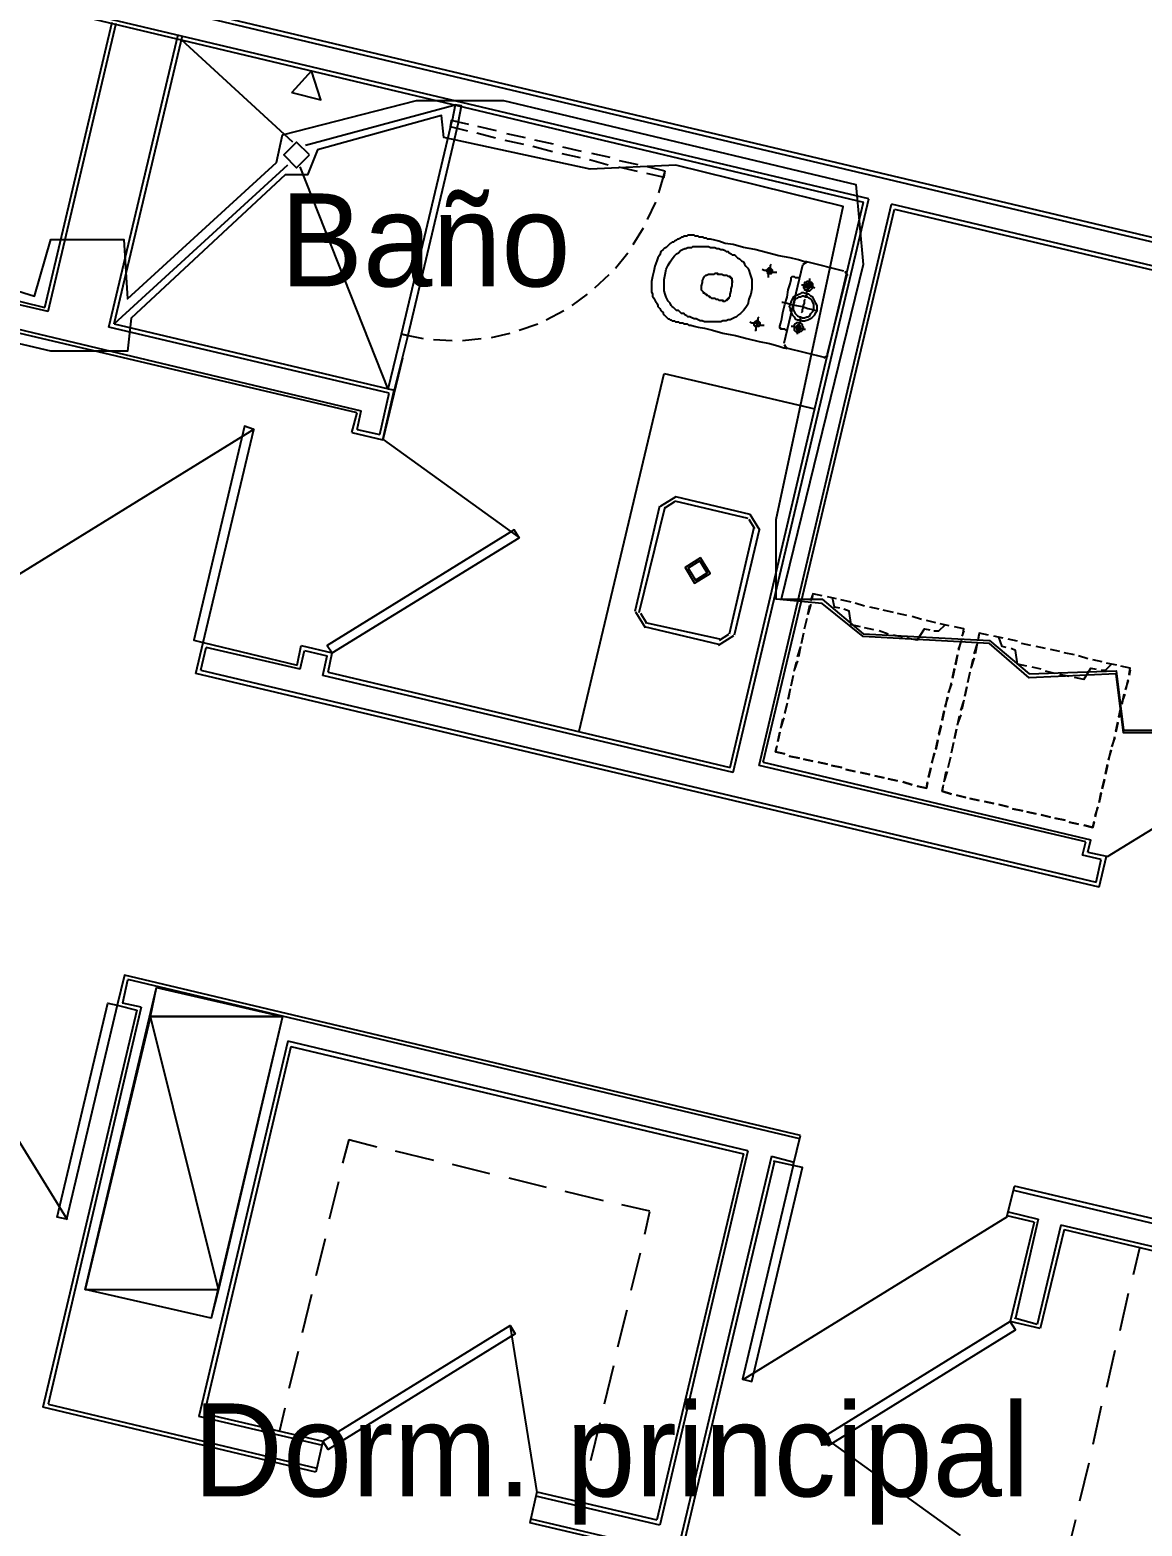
# Model space of a CAD drawing. Header units: feet. Extents: x -84 to 198, y -22 to 181.
# Drawn here: x 32.1 to 46.45, y 35.78 to 55.08 of the extents above; entities that cross this region are included whole.
import ezdxf
from ezdxf.enums import TextEntityAlignment as Align

# ---------------------------------------------------------------- set-up
doc = ezdxf.new("R2010")
doc.units = ezdxf.units.FT
for name, color, linetype in [('A-AREA-COMUN', 252, 'CONTINUOUS'), ('A-AREA-UNIDAD', 30, 'CONTINUOUS'), ('A-LINEA', 7, 'CONTINUOUS'), ('A-LINEA-FINA', 9, 'CONTINUOUS'), ('A-MURO-CONCRETO', 8, 'CONTINUOUS'), ('A-NOMBRE-ESPACIO', 2, 'CONTINUOUS')]:
    doc.layers.add(name, color=color, linetype=linetype)

msp = doc.modelspace()

# ---------------------------------------------------------------- linework, layer by layer
at = {"layer": 'A-AREA-COMUN'}
msp.add_lwpolyline([(31.648, 51.8044), (32.16, 51.6444), (32.368, 52.3733), (33.312, 52.3733), (33.36, 51.6089), (35.28, 53.3689), (35.36, 53.7244), (37.088, 54.1689), (38.208, 54.1689), (42.752, 53.0844), (42.848, 52.0533), (41.792, 47.7333), (42.32, 47.7333), (42.848, 47.2889), (44.48, 47.2), (44.992, 46.7733), (46.112, 46.8089), (46.208, 46.0444), (46.88, 46.0444)], dxfattribs=at)
at = {"layer": 'A-AREA-UNIDAD'}
msp.add_lwpolyline([(47.2, 46.0089), (46.208, 46.0089), (46.112, 46.7733), (44.992, 46.72), (44.48, 47.1644), (42.848, 47.2533), (42.32, 47.68), (41.728, 47.7333), (41.728, 48.7644), (42.592, 52.8), (40.432, 53.3333), (39.328, 53.28), (37.44, 53.6889), (37.408, 53.9733), (35.808, 53.5289), (35.68, 53.2089), (35.392, 53.2089), (33.408, 51.36), (33.36, 50.9333), (32.368, 50.9333), (26.08, 52.4089)], dxfattribs=at)
at = {"layer": 'A-LINEA'}
for p, q in [((42.92, 52.8978), (27.28, 56.6044)), ((27.32, 56.5511), (42.8533, 52.8578)), ((29.2267, 56.4578), (57.1333, 49.8444)), ((57.1467, 49.8978), (29.28, 56.4978)), ((32.2933, 51.4978), (33.16, 55.1778)), ((32.3333, 51.4444), (33.2133, 55.1644)), ((33.12, 51.2444), (34.0133, 55.0178)), ((33.1867, 51.2844), (34.0667, 55.0044)), ((35.4933, 53.6311), (34.0533, 54.9511)), ((35.6533, 53.5911), (37.5867, 54.1111)), ((37.5733, 53.8578), (37.5733, 53.8578)), ((37.5867, 53.9378), (37.5867, 53.9378)), ((37.5867, 53.9378), (37.5867, 53.9378)), ((37.8667, 53.7511), (38.1067, 53.6844)), ((38.12, 53.7778), (37.88, 53.8311)), ((38.2267, 53.6578), (38.4667, 53.6044)), ((38.4933, 53.6844), (38.2533, 53.7378)), ((38.8533, 53.6044), (38.6133, 53.6578)), ((38.5867, 53.5778), (38.84, 53.5111)), ((38.96, 53.4844), (39.2, 53.4311)), ((39.2133, 53.5111), (38.9733, 53.5644)), ((39.5867, 53.4311), (39.3467, 53.4844)), ((33.1867, 51.2844), (35.4267, 53.3378)), ((36.72, 50.4444), (35.5867, 53.3111)), ((39.32, 53.4044), (39.56, 53.3378)), ((39.6933, 53.3111), (39.9333, 53.2578)), ((39.9467, 53.3378), (39.7067, 53.3911)), ((40.2933, 53.2578), (40.0667, 53.3111)), ((40.2133, 52.9778), (40.2933, 53.2578)), ((41.1733, 45.4978), (42.92, 52.8978)), ((40.0667, 52.6311), (40.1733, 52.8578)), ((41.1333, 45.5644), (42.8533, 52.8578)), ((41.5067, 45.5911), (43.2133, 52.8311)), ((41.56, 45.6311), (43.2533, 52.7644)), ((50.7733, 51.0444), (43.2133, 52.8311)), ((43.2533, 52.7644), (50.72, 51.0044)), ((39.88, 52.3111), (40.0133, 52.5244)), ((39.6533, 52.0044), (39.8133, 52.2044)), ((39.3867, 51.7511), (39.5733, 51.9244)), ((42.0667, 52.0444), (41.8267, 51.0311)), ((42.1241, 52.0832), (42.0679, 52.0485)), ((42.6, 51.9644), (42.12, 52.0844)), ((42.6521, 51.907), (42.6174, 51.9632)), ((30.7467, 51.8711), (32.2933, 51.4978)), ((32.3333, 51.4444), (30.7867, 51.8044)), ((42.3867, 50.8978), (42.64, 51.9111)), ((39.0933, 51.5244), (39.2933, 51.6711)), ((36.32, 50.1378), (30.6533, 51.4711)), ((30.72, 51.5111), (36.3733, 50.1644)), ((38.76, 51.3378), (38.9867, 51.4578)), ((36.7333, 50.3911), (33.12, 51.2444)), ((33.1867, 51.2844), (36.8, 50.4311)), ((36.8933, 51.1511), (37.1733, 51.0978)), ((38.0533, 51.1111), (38.2933, 51.1644)), ((38.4133, 51.2044), (38.6533, 51.2844)), ((37.3067, 51.0844), (37.5467, 51.0711)), ((37.68, 51.0711), (37.92, 51.0978)), ((41.8279, 51.0219), (41.8626, 50.9657)), ((41.8533, 50.9778), (42.3467, 50.8578)), ((36.9067, 50.8444), (36.6533, 49.7911)), ((42.3426, 50.8457), (42.3987, 50.8804)), ((39.1867, 46.0311), (40.28, 50.6444)), ((40.28, 50.6444), (42.2267, 50.1911)), ((36.6133, 49.8578), (36.7333, 50.3911)), ((36.6533, 49.7911), (36.8, 50.4311)), ((36.7733, 50.4844), (36.7733, 50.4844)), ((36.2533, 49.8844), (36.32, 50.1378)), ((36.32, 49.9244), (36.3733, 50.1644)), ((34.9931, 49.9281), (31.583, 47.8242)), ((36.2533, 49.8844), (36.6533, 49.7911)), ((36.32, 49.9244), (36.6133, 49.8578)), ((38.418, 48.5255), (36.6597, 49.7948)), ((40.4317, 49.0533), (40.2312, 48.9295)), ((40.4267, 49.0578), (41.3867, 48.8311)), ((39.9067, 47.5778), (40.2267, 48.9378)), ((39.96, 47.5644), (40.2933, 48.9244)), ((40.4164, 48.9884), (40.296, 48.9142)), ((40.4133, 49.0044), (41.36, 48.7778)), ((41.44, 48.6578), (41.12, 47.2844)), ((41.4506, 48.6414), (41.3764, 48.7618)), ((41.5155, 48.626), (41.3917, 48.8266)), ((41.5067, 48.6311), (41.1867, 47.2711)), ((42.1733, 47.7111), (42.2, 47.7911)), ((42.32, 47.7778), (42.2, 47.8044)), ((42.5067, 47.7378), (42.3867, 47.7644)), ((42.5067, 47.7378), (42.3867, 47.7644)), ((42.6933, 47.6978), (42.56, 47.7244)), ((42.6933, 47.6978), (42.56, 47.7244)), ((42.8667, 47.6444), (42.7467, 47.6844)), ((42.8667, 47.6444), (42.7467, 47.6844)), ((39.9112, 47.5695), (40.0349, 47.3689)), ((39.976, 47.5542), (40.0503, 47.4338)), ((42.12, 47.4844), (42.0933, 47.3644)), ((42.1733, 47.6711), (42.1333, 47.5378)), ((42.1333, 47.5378), (42.16, 47.6578)), ((43.0533, 47.6044), (42.9333, 47.6311)), ((43.0533, 47.6044), (42.9333, 47.6311)), ((43.24, 47.5644), (43.1067, 47.5911)), ((43.24, 47.5644), (43.1067, 47.5911)), ((43.4133, 47.5244), (43.2933, 47.5511)), ((43.4133, 47.5244), (43.2933, 47.5511)), ((43.6, 47.4711), (43.48, 47.5111)), ((43.6, 47.4711), (43.48, 47.5111)), ((40.9867, 47.1511), (40.0267, 47.3778)), ((41, 47.2178), (40.04, 47.4311)), ((42.08, 47.2978), (42.0533, 47.1778)), ((42.0933, 47.3511), (42.12, 47.4711)), ((42.8133, 47.3778), (42.6933, 47.4044)), ((42.9867, 47.3378), (42.8667, 47.3644)), ((43.1733, 47.2844), (43.0533, 47.3244)), ((43.7867, 47.4311), (43.6667, 47.4578)), ((43.7867, 47.4311), (43.6667, 47.4578)), ((43.96, 47.3911), (43.84, 47.4178)), ((43.96, 47.3911), (43.84, 47.4178)), ((44.1467, 47.3511), (44.0267, 47.3778)), ((44.1467, 47.3244), (44.12, 47.2578)), ((44.4667, 47.2711), (44.3467, 47.2978)), ((34.24, 46.7778), (34.3333, 47.1778)), ((34.3067, 46.8178), (34.3733, 47.1111)), ((34.3333, 47.1778), (35.5467, 46.8844)), ((35.5867, 46.8311), (34.3733, 47.1111)), ((35.5467, 46.8844), (35.6, 47.1378)), ((35.6, 47.1378), (36, 47.0444)), ((40.9816, 47.1423), (41.1822, 47.266)), ((40.9969, 47.2071), (41.1173, 47.2814)), ((42, 46.9911), (42.04, 47.1111)), ((42.04, 47.1244), (42.0133, 46.9911)), ((42.0533, 47.1644), (42.08, 47.2844)), ((43.36, 47.2444), (43.24, 47.2711)), ((43.5467, 47.2044), (43.4133, 47.2311)), ((44.08, 47.0844), (44.12, 47.2044)), ((44.1067, 47.1911), (44.08, 47.0711)), ((44.28, 47.0311), (44.32, 47.1511)), ((44.32, 47.1644), (44.2933, 47.0311)), ((44.3333, 47.2044), (44.3467, 47.2844)), ((44.6533, 47.2311), (44.5333, 47.2578)), ((44.6533, 47.2311), (44.5333, 47.2578)), ((44.84, 47.1911), (44.72, 47.2178)), ((44.84, 47.1911), (44.72, 47.2178)), ((45.0133, 47.1378), (44.8933, 47.1644)), ((45.0133, 47.1378), (44.8933, 47.1644)), ((45.2, 47.0978), (45.08, 47.1244)), ((45.2, 47.0978), (45.08, 47.1244)), ((35.5867, 46.8311), (35.64, 47.0711)), ((35.64, 47.0711), (35.9333, 47.0044)), ((35.88, 46.7511), (35.9333, 47.0044)), ((35.9467, 46.7911), (36, 47.0444)), ((42, 46.9378), (41.96, 46.8178)), ((41.96, 46.8044), (41.9867, 46.9244)), ((44.04, 46.8978), (44.0667, 47.0178)), ((44.0667, 47.0178), (44.04, 46.8844)), ((44.28, 46.9778), (44.24, 46.8578)), ((44.24, 46.8444), (44.2667, 46.9644)), ((45.3867, 47.0578), (45.2667, 47.0844)), ((45.3867, 47.0578), (45.2667, 47.0844)), ((45.5733, 47.0178), (45.44, 47.0444)), ((45.5733, 47.0178), (45.44, 47.0444)), ((45.7467, 46.9644), (45.6267, 47.0044)), ((45.7467, 46.9644), (45.6267, 47.0044)), ((45.9333, 46.9244), (45.8133, 46.9511)), ((45.9333, 46.9244), (45.8133, 46.9511)), ((46.12, 46.8844), (45.9867, 46.9111)), ((46.12, 46.8844), (45.9867, 46.9111)), ((45.8933, 44.0178), (34.24, 46.7778)), ((34.3067, 46.8178), (45.8533, 44.0844)), ((41.1733, 45.4978), (35.88, 46.7511)), ((35.9467, 46.7911), (41.1333, 45.5644)), ((41.9467, 46.7511), (41.92, 46.6311)), ((41.92, 46.6178), (41.9467, 46.7378)), ((44, 46.7244), (44.0267, 46.8444)), ((44.0267, 46.8311), (44, 46.7111)), ((44.2267, 46.7911), (44.2, 46.6711)), ((44.2, 46.6578), (44.2267, 46.7778)), ((44.96, 46.8711), (44.84, 46.8978)), ((45.1467, 46.8311), (45.0267, 46.8578)), ((45.32, 46.7778), (45.2, 46.8044)), ((45.5067, 46.7378), (45.3867, 46.7644)), ((45.6933, 46.6978), (45.5733, 46.7244)), ((46.2933, 46.8444), (46.1733, 46.8711)), ((46.2933, 46.8178), (46.28, 46.7511)), ((41.9067, 46.5778), (41.88, 46.4444)), ((41.88, 46.4444), (41.9067, 46.5644)), ((43.9867, 46.6444), (43.9467, 46.5244)), ((43.96, 46.5378), (43.9867, 46.6578)), ((44.1867, 46.6044), (44.16, 46.4844)), ((44.16, 46.4844), (44.1867, 46.6044)), ((49.4064, 46.5148), (45.9963, 44.4109)), ((46.2667, 46.6844), (46.2267, 46.5644)), ((46.24, 46.5778), (46.2667, 46.6978)), ((41.8667, 46.3911), (41.84, 46.2711)), ((41.84, 46.2578), (41.8667, 46.3778)), ((43.9067, 46.3511), (43.9467, 46.4711)), ((43.9333, 46.4711), (43.9067, 46.3378)), ((44.1067, 46.2978), (44.1467, 46.4178)), ((44.1467, 46.4311), (44.12, 46.3111)), ((46.1467, 46.2178), (46.1733, 46.3378)), ((46.1733, 46.3244), (46.1467, 46.2044)), ((46.1867, 46.3911), (46.2267, 46.5111)), ((46.2133, 46.5111), (46.1867, 46.3778)), ((41.8267, 46.2044), (41.7867, 46.0844)), ((41.7867, 46.0711), (41.8133, 46.1911)), ((43.8667, 46.1778), (43.8933, 46.2978)), ((43.8933, 46.2844), (43.8667, 46.1644)), ((44.1067, 46.2444), (44.0667, 46.1244)), ((44.0667, 46.1111), (44.0933, 46.2311)), ((46.1067, 46.0311), (46.1333, 46.1511)), ((46.1333, 46.1378), (46.1067, 46.0178)), ((41.7733, 46.0178), (41.7467, 45.8978)), ((41.7467, 45.8978), (41.7733, 46.0178)), ((43.8267, 45.9911), (43.8533, 46.1111)), ((43.8533, 46.0978), (43.8267, 45.9778)), ((44.0533, 46.0578), (44.0267, 45.9378)), ((44.0267, 45.9378), (44.0533, 46.0578)), ((46.0933, 45.9511), (46.0533, 45.8311)), ((46.0667, 45.8444), (46.0933, 45.9644)), ((41.7333, 45.8444), (41.72, 45.7644)), ((41.72, 45.7644), (41.84, 45.7378)), ((43.7333, 45.6178), (43.7733, 45.7511)), ((43.7867, 45.8044), (43.8133, 45.9244)), ((43.8133, 45.9111), (43.7867, 45.7911)), ((44.0133, 45.8844), (43.9867, 45.7644)), ((43.9867, 45.7511), (44.0133, 45.8711)), ((46.0133, 45.6578), (46.0533, 45.7911)), ((46.04, 45.7778), (46.0133, 45.6578)), ((45.72, 44.6044), (41.5067, 45.5911)), ((41.56, 45.6311), (45.7867, 44.6311)), ((41.8933, 45.7111), (42.0267, 45.6844)), ((42.0267, 45.6844), (41.8933, 45.7111)), ((42.08, 45.6711), (42.2, 45.6444)), ((42.2, 45.6444), (42.08, 45.6711)), ((42.2667, 45.6311), (42.3867, 45.6044)), ((42.3867, 45.6044), (42.2667, 45.6311)), ((42.44, 45.5911), (42.5733, 45.5644)), ((42.5733, 45.5644), (42.44, 45.5911)), ((43.6933, 45.4444), (43.72, 45.5644)), ((43.72, 45.5511), (43.6933, 45.4311)), ((43.76, 45.7378), (43.7333, 45.6178)), ((43.9733, 45.6978), (43.9467, 45.5778)), ((43.9467, 45.5644), (43.9733, 45.6844)), ((45.9733, 45.4844), (46, 45.6044)), ((46, 45.5911), (45.9733, 45.4711)), ((42.6267, 45.5378), (42.7467, 45.5111)), ((42.7467, 45.5111), (42.6267, 45.5378)), ((42.8133, 45.4978), (42.9333, 45.4711)), ((42.9333, 45.4711), (42.8133, 45.4978)), ((43, 45.4578), (43.12, 45.4311)), ((43.12, 45.4311), (43, 45.4578)), ((43.1733, 45.4178), (43.2933, 45.3911)), ((43.2933, 45.3911), (43.1733, 45.4178)), ((43.36, 45.3778), (43.48, 45.3378)), ((43.48, 45.3378), (43.36, 45.3778)), ((43.9333, 45.5111), (43.8933, 45.3911)), ((43.8933, 45.3778), (43.92, 45.5111)), ((45.9333, 45.2978), (45.96, 45.4178)), ((45.96, 45.4044), (45.9333, 45.2844)), ((43.88, 45.3378), (43.8667, 45.2578)), ((43.8667, 45.2578), (43.9867, 45.2178)), ((44.0533, 45.2044), (44.1733, 45.1778)), ((44.1733, 45.1778), (44.0533, 45.2044)), ((44.2267, 45.1644), (44.3467, 45.1378)), ((44.3467, 45.1378), (44.2267, 45.1644)), ((45.8933, 45.1111), (45.92, 45.2444)), ((45.92, 45.2311), (45.8933, 45.1111)), ((44.4133, 45.1244), (44.5333, 45.0978)), ((44.5333, 45.0978), (44.4133, 45.1244)), ((44.6, 45.0844), (44.72, 45.0578)), ((44.72, 45.0578), (44.6, 45.0844)), ((44.7733, 45.0311), (44.9067, 45.0044)), ((44.9067, 45.0044), (44.7733, 45.0311)), ((44.96, 44.9911), (45.08, 44.9644)), ((45.08, 44.9644), (44.96, 44.9911)), ((45.84, 44.9378), (45.88, 45.0578)), ((45.8667, 45.0444), (45.84, 44.9244)), ((45.1467, 44.9511), (45.2667, 44.9244)), ((45.2667, 44.9244), (45.1467, 44.9511)), ((45.32, 44.9111), (45.4533, 44.8844)), ((45.4533, 44.8844), (45.32, 44.9111)), ((45.5067, 44.8578), (45.6267, 44.8311)), ((45.6267, 44.8311), (45.5067, 44.8578)), ((45.68, 44.4311), (45.72, 44.6044)), ((45.7467, 44.4711), (45.7867, 44.6311)), ((45.92, 44.3778), (45.68, 44.4311)), ((45.7467, 44.4711), (45.9867, 44.4178)), ((45.8933, 44.0178), (45.9867, 44.4178)), ((45.8533, 44.0844), (45.92, 44.3778)), ((30.4763, 43.1442), (32.5802, 39.7341)), ((33.36, 42.8178), (33.2933, 42.5244)), ((33.36, 42.8311), (42.0267, 40.7778)), ((33.5333, 42.4711), (32.3333, 37.3511)), ((33.2267, 42.4978), (33.48, 42.4311)), ((33.5333, 42.4711), (33.2933, 42.5244)), ((33.48, 42.4311), (32.2667, 37.3111)), ((35.4267, 42.0311), (34.28, 37.1911)), ((35.4667, 41.9644), (34.3467, 37.2311)), ((41.36, 40.6178), (35.4267, 42.0311)), ((35.4667, 41.9644), (41.3067, 40.5778)), ((36.2133, 40.7644), (36.1333, 40.4578)), ((36.2133, 40.7644), (36.5733, 40.6711)), ((41.9467, 40.4311), (42.04, 40.8178)), ((36.8133, 40.6178), (37.3067, 40.4978)), ((41.6667, 40.5511), (37.6933, 23.8311)), ((41.3067, 40.5778), (40.1867, 35.8578)), ((41.36, 40.6178), (40.2267, 35.7911)), ((41.6667, 40.5511), (41.96, 40.4711)), ((37.5467, 40.4444), (38.0267, 40.3244)), ((41.7067, 40.4844), (37.7467, 23.8044)), ((41.9467, 40.4311), (41.6933, 40.4844)), ((36.08, 40.2178), (35.96, 39.7378)), ((38.28, 40.2711), (38.76, 40.1511)), ((44.7067, 39.7778), (44.8, 40.1644)), ((68.44, 34.5644), (44.8, 40.1644)), ((39, 40.0978), (39.4933, 39.9778)), ((44.7867, 40.1111), (68.4267, 34.5111)), ((39.7333, 39.9244), (40.0933, 39.8444)), ((40.0933, 39.8311), (40.0267, 39.5378)), ((41.301, 37.6672), (44.7106, 39.7722)), ((45.0533, 39.6978), (44.7067, 39.7778)), ((44.72, 39.8311), (45.1067, 39.7378)), ((45.0533, 39.6978), (44.7467, 38.4178)), ((45.1067, 39.7378), (44.8133, 38.4578)), ((45.4, 39.6578), (45.0933, 38.3778)), ((45.44, 39.6044), (45.1333, 38.3244)), ((47.4533, 39.1778), (45.4, 39.6578)), ((45.44, 39.6044), (47.3867, 39.1378)), ((35.9067, 39.4844), (35.7867, 39.0044)), ((39.9733, 39.2978), (39.8533, 38.8178)), ((46.4133, 39.3644), (46.3333, 39.0178)), ((35.7333, 38.7644), (35.6133, 38.2711)), ((46.2667, 38.7778), (46.16, 38.2978)), ((39.8, 38.5644), (39.68, 38.0844)), ((45.1333, 38.3244), (44.7467, 38.4178)), ((45.0933, 38.3778), (44.8, 38.4578)), ((38.6439, 36.2122), (38.2976, 38.3529)), ((35.56, 38.0311), (35.44, 37.5511)), ((46.0933, 38.0444), (45.9867, 37.5644)), ((39.6267, 37.8444), (39.5067, 37.3511)), ((35.7867, 36.4711), (32.2667, 37.3111)), ((32.3333, 37.3511), (35.8, 36.5244)), ((35.3867, 37.2978), (35.32, 37.0044)), ((45.92, 37.3244), (45.8133, 36.8311)), ((35.88, 36.8178), (34.28, 37.1911)), ((34.3467, 37.2311), (35.88, 36.8711)), ((39.4533, 37.1111), (39.3333, 36.6178)), ((35.88, 36.8711), (35.7867, 36.4711)), ((42.342, 36.9234), (44.1002, 35.6541)), ((45.76, 36.5911), (45.64, 36.0978)), ((39.28, 36.3778), (39.2133, 36.0844)), ((38.64, 36.2178), (38.5467, 35.8178)), ((40.2267, 35.7911), (38.6267, 36.1644)), ((38.64, 36.2178), (40.1867, 35.8578)), ((40.0933, 35.4578), (38.5467, 35.8178)), ((38.56, 35.8711), (40.1467, 35.4978)), ((45.5867, 35.8578), (45.4667, 35.3778))]:
    msp.add_line(p, q, dxfattribs=at)
for points in [[(37.5867, 54.1111), (37.5467, 53.9111), (37.6267, 53.8978), (37.6667, 54.0978), (37.5867, 54.1111)], [(37.6267, 53.8978), (36.9733, 51.1378), (36.8933, 51.1511), (37.5467, 53.9111), (37.6267, 53.8978)], [(37.76, 53.8578), (37.5333, 53.9111), (37.52, 53.8311), (37.7467, 53.7778)], [(35.7067, 53.4644), (35.54, 53.6311), (35.3733, 53.4644), (35.54, 53.2978), (35.7067, 53.4644)], [(40.0533, 53.2311), (40.28, 53.1778), (40.2933, 53.2578)], [(42.12, 52.0844), (42.0933, 52.0844), (42.0133, 52.1111), (41.9067, 52.1378), (41.76, 52.1644), (41.6133, 52.2044), (41.4533, 52.2444), (41.3067, 52.2711), (41.1733, 52.3111), (41.0667, 52.3244), (40.9867, 52.3511), (40.9333, 52.3644), (40.88, 52.3778), (40.8533, 52.3778), (40.84, 52.3778), (40.8267, 52.3911), (40.8133, 52.3911), (40.8, 52.3911), (40.7867, 52.4044), (40.7733, 52.4044), (40.7467, 52.4044), (40.7333, 52.4044), (40.72, 52.4178), (40.7067, 52.4178), (40.6933, 52.4178), (40.68, 52.4178), (40.6667, 52.4311), (40.6533, 52.4311), (40.6267, 52.4311), (40.6133, 52.4311), (40.6, 52.4311), (40.5867, 52.4311), (40.5733, 52.4178), (40.56, 52.4178), (40.5333, 52.4178), (40.52, 52.4044), (40.5067, 52.4044), (40.4933, 52.3911), (40.4667, 52.3778), (40.4533, 52.3778), (40.44, 52.3644), (40.4133, 52.3511), (40.4, 52.3378), (40.3867, 52.3378), (40.36, 52.3244), (40.3467, 52.3111), (40.3333, 52.2978), (40.3067, 52.2711), (40.28, 52.2578), (40.2667, 52.2444), (40.24, 52.2178), (40.2267, 52.1778), (40.2, 52.1378), (40.1867, 52.0978), (40.16, 52.0311), (40.1467, 51.9644), (40.1333, 51.8978), (40.12, 51.8311), (40.12, 51.7778), (40.12, 51.7378), (40.12, 51.6978), (40.1333, 51.6711), (40.1333, 51.6444), (40.1467, 51.6178), (40.16, 51.5911), (40.1733, 51.5644), (40.1867, 51.5511), (40.2, 51.5244), (40.2, 51.5111), (40.2133, 51.4978), (40.2267, 51.4844), (40.24, 51.4578), (40.2533, 51.4444), (40.2667, 51.4311), (40.2667, 51.4178), (40.28, 51.4044), (40.2933, 51.3911), (40.3067, 51.3778), (40.32, 51.3644), (40.3333, 51.3511), (40.3467, 51.3511), (40.36, 51.3378), (40.3733, 51.3378), (40.3867, 51.3244), (40.4, 51.3244), (40.4133, 51.3244), (40.4267, 51.3111), (40.44, 51.3111), (40.4667, 51.3111), (40.48, 51.2978), (40.4933, 51.2978), (40.5067, 51.2978), (40.52, 51.2978), (40.5333, 51.2844), (40.5467, 51.2844), (40.56, 51.2844), (40.5733, 51.2844), (40.6, 51.2711), (40.6267, 51.2711), (40.6667, 51.2578), (40.72, 51.2444), (40.8, 51.2311), (40.9067, 51.2044), (41.04, 51.1644), (41.2, 51.1378), (41.3467, 51.0978), (41.5067, 51.0578), (41.64, 51.0311), (41.7467, 51.0044), (41.8267, 50.9778), (41.8533, 50.9778)], [(41.4, 51.6711), (41.3733, 51.6044), (41.36, 51.5378), (41.3333, 51.4978), (41.3067, 51.4578), (41.2667, 51.4178), (41.24, 51.4044), (41.2133, 51.3778), (41.1867, 51.3644), (41.16, 51.3511), (41.1333, 51.3378), (41.1067, 51.3378), (41.08, 51.3244), (41.0533, 51.3244), (41.04, 51.3244), (41.0133, 51.3111), (41, 51.3111), (40.9733, 51.3111), (40.96, 51.3111), (40.9333, 51.3111), (40.92, 51.3111), (40.8933, 51.3111), (40.8667, 51.3111), (40.84, 51.3111), (40.8267, 51.3111), (40.8, 51.3111), (40.7733, 51.3244), (40.7467, 51.3244), (40.72, 51.3378), (40.6933, 51.3511), (40.6667, 51.3511), (40.64, 51.3644), (40.6133, 51.3778), (40.5867, 51.3778), (40.5733, 51.3911), (40.5467, 51.4044), (40.5333, 51.4178), (40.5067, 51.4178), (40.4933, 51.4311), (40.48, 51.4444), (40.4667, 51.4578), (40.44, 51.4578), (40.4267, 51.4711), (40.4133, 51.4844), (40.4, 51.4978), (40.3867, 51.5111), (40.3733, 51.5244), (40.36, 51.5511), (40.3333, 51.5778), (40.32, 51.6044), (40.3067, 51.6311), (40.2933, 51.6711), (40.28, 51.7111), (40.28, 51.7511), (40.28, 51.8044), (40.28, 51.8578), (40.2933, 51.9244), (40.3067, 51.9911), (40.3333, 52.0444), (40.36, 52.0844), (40.3867, 52.1244), (40.4133, 52.1644), (40.44, 52.1911), (40.4667, 52.2044), (40.4933, 52.2311), (40.52, 52.2444), (40.5467, 52.2578), (40.56, 52.2578), (40.5867, 52.2711), (40.6, 52.2711), (40.6267, 52.2711), (40.64, 52.2711), (40.6533, 52.2844), (40.68, 52.2844), (40.6933, 52.2844), (40.72, 52.2844), (40.7333, 52.2844), (40.76, 52.2844), (40.7733, 52.2844), (40.8, 52.2844), (40.8267, 52.2844), (40.8533, 52.2844), (40.88, 52.2711), (40.9067, 52.2711), (40.9333, 52.2711), (40.96, 52.2578), (40.9867, 52.2578), (41.0133, 52.2444), (41.04, 52.2444), (41.0667, 52.2311), (41.08, 52.2178), (41.1067, 52.2178), (41.12, 52.2044), (41.1467, 52.1911), (41.16, 52.1778), (41.1867, 52.1778), (41.2, 52.1644), (41.2133, 52.1511), (41.2267, 52.1378), (41.2533, 52.1244), (41.2667, 52.1111), (41.28, 52.0978), (41.3067, 52.0844), (41.32, 52.0578), (41.3333, 52.0311), (41.36, 52.0044), (41.3733, 51.9778), (41.3867, 51.9378), (41.4, 51.8978), (41.4133, 51.8578), (41.4133, 51.8044), (41.4133, 51.7378), (41.4, 51.6711)], [(41.1733, 51.8311), (41.16, 51.8311), (41.16, 51.8444), (41.16, 51.8578), (41.16, 51.8711), (41.1467, 51.8711), (41.1467, 51.8844), (41.1333, 51.8844), (41.1333, 51.8978), (41.12, 51.8978), (41.1067, 51.8978), (41.0933, 51.9111), (41.08, 51.9111), (41.0667, 51.9111), (41.0533, 51.9111), (41.0267, 51.9244), (41.0133, 51.9244), (41, 51.9244), (40.9867, 51.9244), (40.9733, 51.9244), (40.9733, 51.9378), (40.96, 51.9378), (40.9467, 51.9378), (40.9333, 51.9378), (40.92, 51.9244), (40.9067, 51.9244), (40.8933, 51.9244), (40.88, 51.9244), (40.8667, 51.9244), (40.8533, 51.9244), (40.8267, 51.9111), (40.8133, 51.9111), (40.8, 51.8978), (40.7867, 51.8711), (40.7733, 51.8444), (40.7733, 51.8178), (40.76, 51.7778), (40.76, 51.7511), (40.76, 51.7244), (40.7733, 51.7111), (40.7867, 51.6978), (40.7867, 51.6844), (40.8, 51.6844), (40.8133, 51.6711), (40.8267, 51.6711), (40.8267, 51.6578), (40.84, 51.6578), (40.8533, 51.6444), (40.8667, 51.6444), (40.8667, 51.6311), (40.88, 51.6311), (40.8933, 51.6178), (40.9067, 51.6178), (40.92, 51.6178), (40.9333, 51.6178), (40.9467, 51.6044), (40.96, 51.6044), (40.9733, 51.6044), (40.9867, 51.5911), (41, 51.5911), (41.0133, 51.5911), (41.0267, 51.5911), (41.04, 51.5911), (41.04, 51.5778), (41.0533, 51.5778), (41.0667, 51.5778), (41.08, 51.5911), (41.0933, 51.5911), (41.0933, 51.6044), (41.1067, 51.6044), (41.1067, 51.6178), (41.12, 51.6178), (41.12, 51.6311), (41.1333, 51.6444), (41.1333, 51.6711), (41.1467, 51.7111), (41.1467, 51.7378), (41.16, 51.7778), (41.16, 51.8044), (41.16, 51.8178), (41.1733, 51.8311)], [(41.5467, 51.9911), (41.5733, 51.9778), (41.6, 51.9778), (41.6267, 51.9644), (41.6533, 51.9644), (41.68, 51.9511), (41.7067, 51.9511), (41.72, 51.9511), (41.7333, 51.9511)], [(41.6, 51.9778), (41.6, 51.9644), (41.6133, 51.9511), (41.6133, 51.9378), (41.6267, 51.9378), (41.64, 51.9378), (41.6533, 51.9378), (41.6667, 51.9378), (41.6667, 51.9511), (41.68, 51.9644), (41.68, 51.9778), (41.6667, 51.9778), (41.6667, 51.9911), (41.6533, 52.0044), (41.64, 52.0044), (41.6267, 52.0044), (41.6133, 51.9911), (41.6133, 51.9778), (41.6, 51.9778)], [(41.6267, 51.8844), (41.6267, 51.8978), (41.6267, 51.9244), (41.64, 51.9511), (41.64, 51.9911), (41.6533, 52.0178), (41.6533, 52.0444), (41.6667, 52.0578)], [(41.8667, 51.2044), (41.8533, 51.2044), (41.84, 51.2178), (41.8267, 51.2178), (41.8133, 51.2178), (41.8, 51.2178), (41.7867, 51.2178), (41.7867, 51.2311), (41.7733, 51.2311), (41.7733, 51.2444), (41.7733, 51.2578), (41.7867, 51.2978), (41.8, 51.3511), (41.8133, 51.4311), (41.84, 51.5378), (41.8667, 51.6311), (41.88, 51.7244), (41.9067, 51.8044), (41.92, 51.8578), (41.92, 51.8711), (41.92, 51.8844), (41.9333, 51.8978), (41.9467, 51.8978), (41.96, 51.8978), (41.9733, 51.8844), (41.9867, 51.8844), (42, 51.8844), (42.0133, 51.8844), (42.0267, 51.8711)], [(42.0533, 51.7911), (42.0667, 51.7911), (42.0933, 51.7911), (42.12, 51.7778), (42.1467, 51.7644), (42.1867, 51.7644), (42.2, 51.7644), (42.2267, 51.7511)], [(42.08, 51.7911), (42.08, 51.7778), (42.08, 51.7644), (42.08, 51.7511), (42.0933, 51.7511), (42.0933, 51.7378), (42.0933, 51.7244), (42.1067, 51.7244), (42.12, 51.7244), (42.1333, 51.7111), (42.1467, 51.7111), (42.16, 51.7111), (42.1733, 51.7244), (42.1867, 51.7378), (42.2, 51.7511), (42.2, 51.7644), (42.2, 51.7778), (42.2, 51.7911), (42.2, 51.8044), (42.1867, 51.8044), (42.1867, 51.8178), (42.1733, 51.8178), (42.16, 51.8311), (42.1467, 51.8311), (42.1333, 51.8311), (42.12, 51.8311), (42.1067, 51.8178), (42.0933, 51.8178), (42.0933, 51.8044), (42.08, 51.7911)], [(42.1067, 51.6444), (42.12, 51.6578), (42.12, 51.6711), (42.12, 51.6978), (42.1333, 51.7378), (42.1467, 51.7778), (42.1467, 51.8044), (42.16, 51.8444), (42.16, 51.8578), (42.16, 51.8711)], [(42.1067, 51.7778), (42.1067, 51.7644), (42.12, 51.7511), (42.1333, 51.7511), (42.1333, 51.7378), (42.1467, 51.7378), (42.16, 51.7511), (42.1733, 51.7644), (42.1733, 51.7778), (42.1733, 51.7911), (42.16, 51.7911), (42.16, 51.8044), (42.1467, 51.8044), (42.1333, 51.8044), (42.12, 51.8044), (42.12, 51.7911), (42.1067, 51.7911), (42.1067, 51.7778)], [(41.8, 51.5644), (41.8133, 51.5644), (41.8667, 51.5511), (41.92, 51.5378), (41.9867, 51.5244), (42.0667, 51.5111), (42.1333, 51.4844), (42.2, 51.4711), (42.24, 51.4578), (42.2533, 51.4578)], [(41.9067, 51.5378), (41.8933, 51.5111), (41.9067, 51.4844), (41.9067, 51.4578), (41.92, 51.4311), (41.9333, 51.4044), (41.96, 51.3778), (41.9733, 51.3511), (42, 51.3378), (42.04, 51.3378), (42.0667, 51.3244), (42.0933, 51.3244), (42.1333, 51.3378), (42.16, 51.3511), (42.1867, 51.3644), (42.2, 51.3778), (42.2267, 51.4044), (42.24, 51.4311), (42.2533, 51.4578), (42.2533, 51.4978), (42.2533, 51.5244), (42.24, 51.5511), (42.2267, 51.5778), (42.2133, 51.6044), (42.2, 51.6311), (42.1733, 51.6444), (42.1467, 51.6711), (42.12, 51.6711), (42.08, 51.6844), (42.0533, 51.6844), (42.0267, 51.6711), (42, 51.6578), (41.9733, 51.6444), (41.9467, 51.6311), (41.9333, 51.6044), (41.92, 51.5778), (41.9067, 51.5378)], [(41.9467, 51.5378), (41.9467, 51.5111), (41.9467, 51.4844), (41.9467, 51.4711), (41.96, 51.4444), (41.9733, 51.4178), (41.9867, 51.4044), (42, 51.3911), (42.0267, 51.3778), (42.04, 51.3778), (42.0667, 51.3644), (42.0933, 51.3644), (42.12, 51.3778), (42.1333, 51.3778), (42.16, 51.3911), (42.1733, 51.4178), (42.1867, 51.4311), (42.2, 51.4444), (42.2133, 51.4711), (42.2133, 51.4978), (42.2133, 51.5244), (42.2133, 51.5378), (42.2, 51.5644), (42.1867, 51.5911), (42.1733, 51.6044), (42.1467, 51.6178), (42.1333, 51.6311), (42.1067, 51.6311), (42.08, 51.6444), (42.0667, 51.6444), (42.04, 51.6311), (42.0133, 51.6311), (42, 51.6178), (41.9733, 51.6044), (41.96, 51.5778), (41.96, 51.5644), (41.9467, 51.5378)], [(42.0533, 51.4311), (42.0667, 51.4444), (42.0667, 51.4711), (42.08, 51.4978), (42.08, 51.5244), (42.0933, 51.5511), (42.0933, 51.5778), (42.0933, 51.5911), (42.1067, 51.6044)], [(41.4533, 51.2044), (41.4667, 51.2044), (41.4667, 51.2178), (41.4667, 51.2444), (41.48, 51.2711), (41.48, 51.3111), (41.4933, 51.3378), (41.4933, 51.3644), (41.5067, 51.3778)], [(42, 51.1511), (42, 51.1644), (42, 51.1778), (42.0133, 51.2044), (42.0133, 51.2444), (42.0267, 51.2844), (42.04, 51.3111), (42.04, 51.3511), (42.04, 51.3644), (42.0533, 51.3778)], [(36.72, 50.4444), (36.8933, 51.1511), (36.9733, 51.1378), (36.8, 50.4311), (36.72, 50.4444)], [(36.9333, 51.1911), (36.9333, 51.1911), (36.9333, 51.1911)], [(41.3867, 51.3111), (41.4133, 51.2978), (41.4267, 51.2978), (41.4667, 51.2978), (41.4933, 51.2844), (41.52, 51.2711), (41.5467, 51.2711), (41.56, 51.2711), (41.5733, 51.2711)], [(41.44, 51.2978), (41.44, 51.2844), (41.44, 51.2711), (41.4533, 51.2711), (41.4533, 51.2578), (41.4667, 51.2578), (41.48, 51.2578), (41.4933, 51.2578), (41.5067, 51.2578), (41.5067, 51.2711), (41.52, 51.2844), (41.52, 51.2978), (41.5067, 51.2978), (41.5067, 51.3111), (41.4933, 51.3111), (41.4933, 51.3244), (41.48, 51.3244), (41.4667, 51.3244), (41.4533, 51.3111), (41.4533, 51.2978), (41.44, 51.2978)], [(41.92, 51.2578), (41.9467, 51.2578), (41.9733, 51.2444), (42, 51.2444), (42.0267, 51.2311), (42.0533, 51.2311), (42.08, 51.2178), (42.0933, 51.2178), (42.1067, 51.2178)], [(41.96, 51.2578), (41.96, 51.2444), (41.96, 51.2311), (41.96, 51.2178), (41.96, 51.2044), (41.9733, 51.1911), (41.9867, 51.1911), (41.9867, 51.1778), (42, 51.1778), (42.0133, 51.1778), (42.0267, 51.1778), (42.04, 51.1911), (42.0533, 51.1911), (42.0667, 51.2044), (42.0667, 51.2178), (42.0667, 51.2311), (42.08, 51.2311), (42.08, 51.2444), (42.0667, 51.2578), (42.0667, 51.2711), (42.0533, 51.2844), (42.04, 51.2978), (42.0267, 51.2978), (42.0133, 51.2978), (42, 51.2978), (41.9867, 51.2978), (41.9733, 51.2844), (41.96, 51.2711), (41.96, 51.2578)], [(41.9867, 51.2444), (41.9867, 51.2311), (41.9867, 51.2178), (42, 51.2178), (42, 51.2044), (42.0133, 51.2044), (42.0267, 51.2044), (42.0267, 51.2178), (42.04, 51.2178), (42.04, 51.2311), (42.04, 51.2444), (42.04, 51.2578), (42.0267, 51.2578), (42.0267, 51.2711), (42.0133, 51.2711), (42, 51.2711), (42, 51.2578), (41.9867, 51.2578), (41.9867, 51.2444)], [(36.92, 51.1111), (36.92, 51.1111), (36.92, 51.1111)], [(34.3333, 47.1778), (34.9867, 49.9244), (34.8667, 49.9644), (34.2133, 47.2044), (34.3333, 47.1778)], [(36, 47.0444), (38.4133, 48.5244), (38.3467, 48.6311), (35.9333, 47.1378), (36, 47.0444)], [(40.7517, 48.2666), (40.5512, 48.1429), (40.6749, 47.9423), (40.8755, 48.066), (40.7517, 48.2666)], [(40.7425, 48.2277), (40.5901, 48.1336), (40.6841, 47.9812), (40.8366, 48.0752), (40.7425, 48.2277)], [(42.32, 47.7778), (42.2, 47.8044), (42.1867, 47.7244)], [(42.5467, 47.6178), (42.48, 47.6311), (42.4533, 47.7511)], [(42.6933, 47.4044), (42.6667, 47.5778), (42.6, 47.6044)], [(43.5467, 47.2044), (43.64, 47.3511), (43.7067, 47.3378)], [(43.76, 47.3244), (43.8267, 47.3244), (43.9067, 47.4044)], [(44.1333, 47.2711), (44.1467, 47.3511), (44.0267, 47.3778)], [(44.4667, 47.2711), (44.3467, 47.2978), (44.3333, 47.2178)], [(44.6933, 47.1111), (44.64, 47.1244), (44.6, 47.2444)], [(44.84, 46.8978), (44.8133, 47.0711), (44.76, 47.0978)], [(45.6933, 46.6978), (45.7867, 46.8444), (45.8533, 46.8311)], [(45.92, 46.8178), (45.9733, 46.8178), (46.0533, 46.8978)], [(46.28, 46.7644), (46.2933, 46.8444), (46.1733, 46.8711)], [(41.84, 45.7378), (41.72, 45.7644), (41.7333, 45.8311)], [(43.5467, 45.3244), (43.6667, 45.2978), (43.68, 45.3778)], [(43.68, 45.3644), (43.6667, 45.2978), (43.5467, 45.3244)], [(43.9867, 45.2178), (43.8667, 45.2578), (43.88, 45.3244)], [(45.6933, 44.8178), (45.8133, 44.7911), (45.8267, 44.8711)], [(45.8267, 44.8578), (45.8133, 44.7911), (45.6933, 44.8178)], [(42.04, 40.8178), (33.32, 42.8844), (33.2267, 42.4978)], [(35.36, 42.3511), (34.44, 38.4578), (32.8133, 38.8311), (33.7333, 42.7244), (35.36, 42.3511)], [(33.2267, 42.4978), (32.5733, 39.7378), (32.4533, 39.7644), (33.1067, 42.5244), (33.2267, 42.4978)], [(41.9467, 40.4311), (41.2933, 37.6711), (41.4133, 37.6444), (42.0667, 40.4044), (41.9467, 40.4311)], [(44.7467, 38.4178), (42.3333, 36.9244), (42.4, 36.8178), (44.8133, 38.3111), (44.7467, 38.4178)], [(35.88, 36.8711), (38.2933, 38.3644), (38.36, 38.2578), (35.9467, 36.7644), (35.88, 36.8711)]]:
    msp.add_lwpolyline(points, dxfattribs=at)
at = {"layer": 'A-LINEA-FINA'}
msp.add_lwpolyline([(35.48, 54.2711), (35.8533, 54.1778), (35.7333, 54.5511), (35.48, 54.2711), (35.48, 54.2711)], dxfattribs=at)
at = {"layer": 'A-MURO-CONCRETO'}
for points in [[(33.7333, 42.7244), (35.36, 42.3511), (33.6533, 42.3511), (33.7333, 42.7244), (33.7333, 42.7244)], [(33.6533, 42.3511), (32.8133, 38.8311), (34.5333, 38.8311), (33.6533, 42.3511)], [(33.6533, 42.3511), (35.36, 42.3511), (34.5333, 38.8311), (33.6533, 42.3511), (33.6533, 42.3511)], [(32.8133, 38.8311), (34.5333, 38.8311), (34.44, 38.4578), (32.8133, 38.8311), (32.8133, 38.8311)]]:
    msp.add_lwpolyline(points, dxfattribs=at)

# ---------------------------------------------------------------- texts
at = {"layer": 'A-NOMBRE-ESPACIO'}
for s, p in [('Baño', (37.2, 51.7689)), ('Dorm. principal', (39.6, 36.16))]:
    msp.add_text(s, height=1.2, dxfattribs=at).set_placement(p, align=Align.CENTER)

doc.saveas('drawing.dxf')
